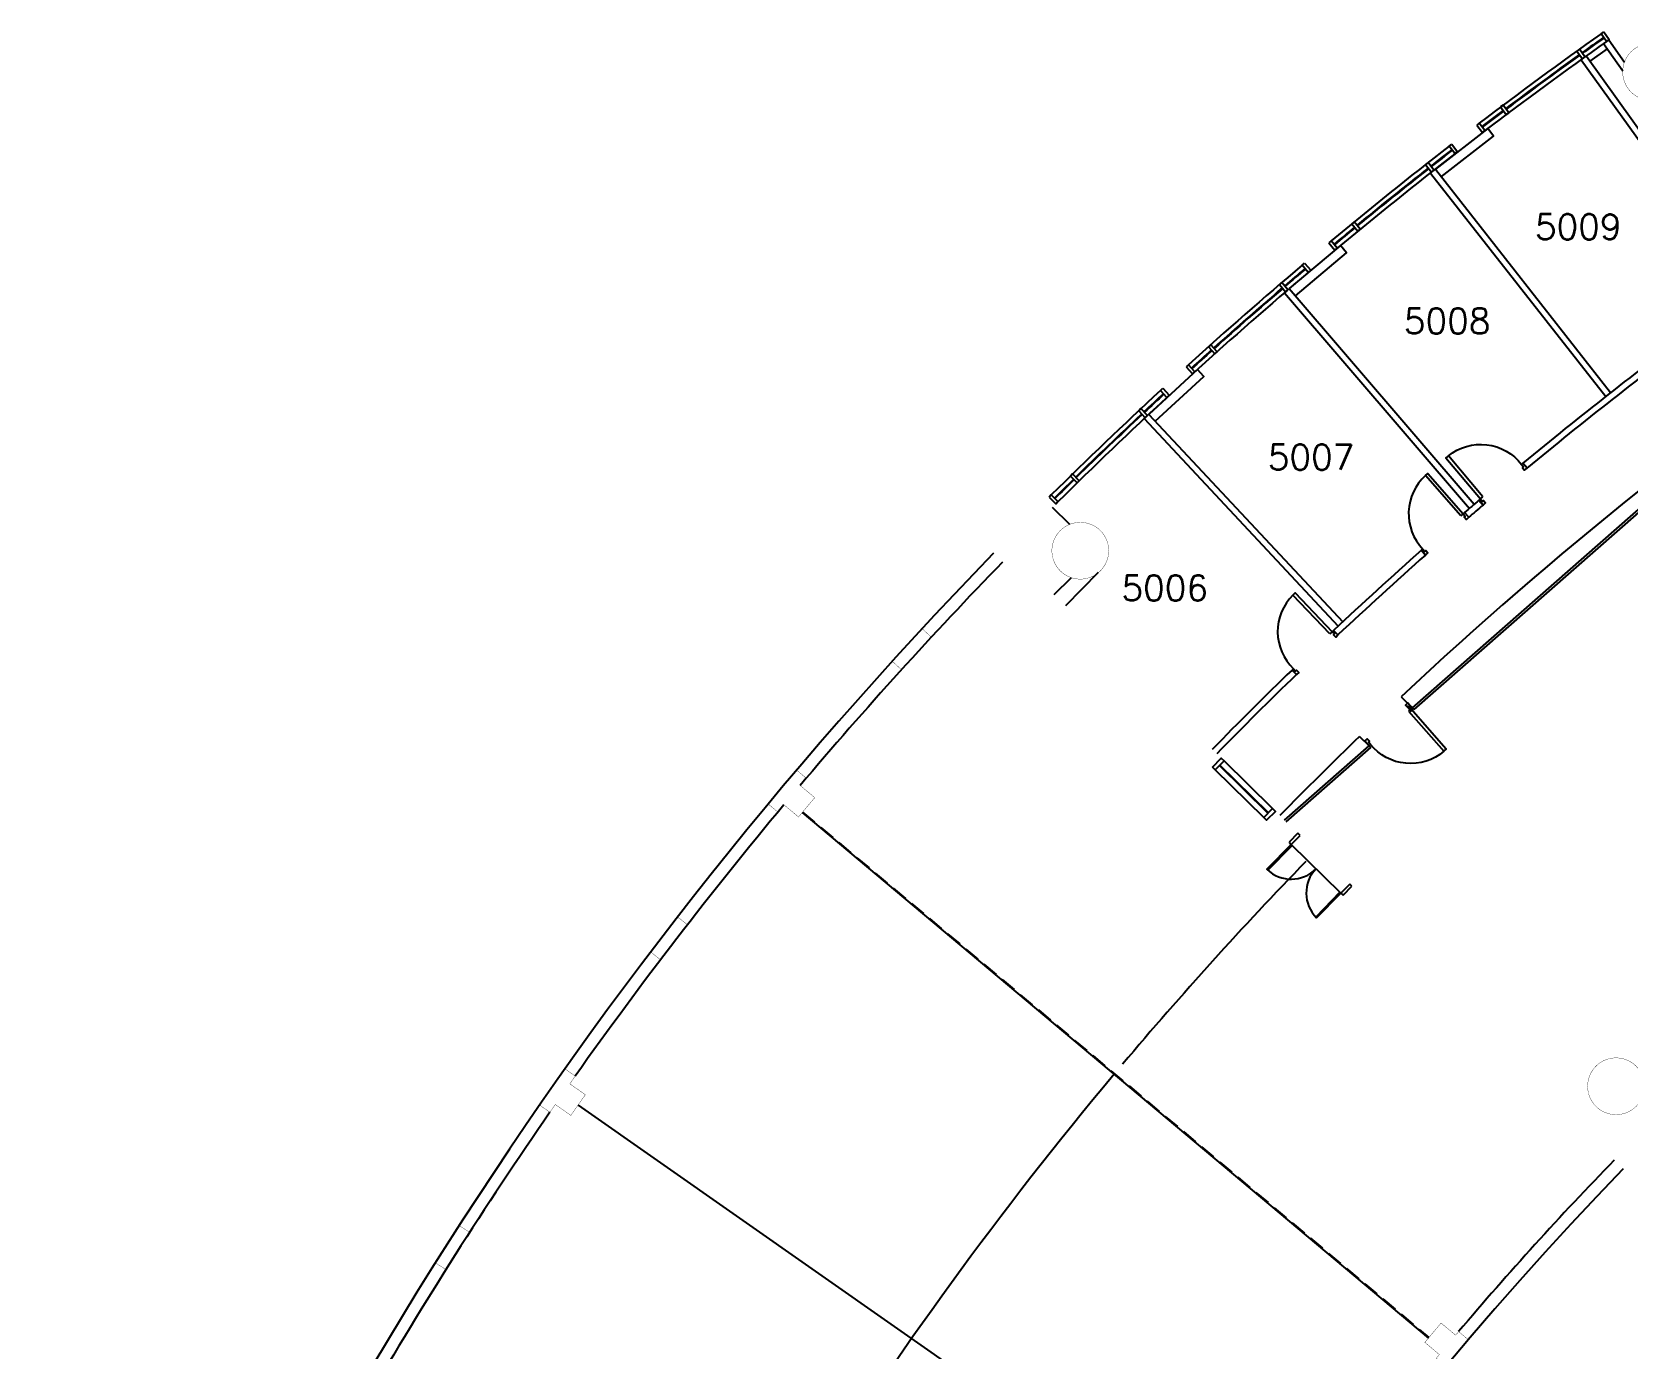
# Model space of a CAD drawing. Extents: x -68523 to 336700, y -113452 to 119396.
# Drawn here: x -64480 to -39214, y -53309 to -32455 of the extents above; entities that cross this region are included whole.
import ezdxf

# ---------------------------------------------------------------- set-up
doc = ezdxf.new("R2010")
doc.units = 0
doc.header["$LTSCALE"] = 1000
doc.header["$MEASUREMENT"] = 0
doc.linetypes.add('s4144a$0$HIDDEN', pattern=[0.375, 0.25, -0.125])
doc.layers.get('0').update_dxf_attribs({"linetype": 'CONTINUOUS'})
for name, color, linetype in [('s4144a$0$2060-base$0$base', 5, 'CONTINUOUS'), ('s4144a$0$2060-FITOUT$0$I-door', 2, 'CONTINUOUS'), ('s4144a$0$2060-FITOUT$0$INT-WALL', 2, 'CONTINUOUS'), ('s4144a$0$23', 7, 'CONTINUOUS'), ('s4144a$0$30', 7, 'CONTINUOUS'), ('s4144a$0$6', 7, 'CONTINUOUS'), ('s4144a$0$7', 7, 'CONTINUOUS'), ('s4144a$0$I-anno-leg', 2, 'CONTINUOUS'), ('s4144a$0$I-part-glzp', 1, 'CONTINUOUS'), ('s4144a$0$ROOM-NO', 4, 'CONTINUOUS')]:
    doc.layers.add(name, color=color, linetype=linetype)
doc.styles.add('s4144a$0$STANDARD', font='SIMPLEX')

# ---------------------------------------------------------------- blocks, each defined once
blk = doc.blocks.new('s4144a$0$2060-FITOUT$0$door 800')
for points in [[(0, -100), (30, -100), (30, -50), (50, -50), (50, 0), (0, 0)], [(910, -100), (880, -100), (880, -50), (860, -50), (860, 0), (910, 0)], [(80, -100), (80, -950), (30, -950), (30, -100)]]:
    blk.add_lwpolyline(points, close=True)
blk.add_arc((66, -135), 815, 270.9789, 2.4925)

msp = doc.modelspace()

# ---------------------------------------------------------------- linework, layer by layer
at = {"layer": 's4144a$0$2060-base$0$base', "color": 3}
for p, q in [((-39254, -32938.9), (-39503.5, -32585.5)), ((-39280.4, -33074.8), (-39585.2, -32643.1)), ((-48320.4, -39987), (-48045.3, -40256.3)), ((-48291.1, -41368.5), (-48016.3, -41099.9))]:
    msp.add_line(p, q, dxfattribs=at)
at = {"layer": 's4144a$0$2060-FITOUT$0$INT-WALL', "color": 3}
for p, q in [((-39857.8, -32838.4), (-37238.3, -36497.4)), ((-39939.1, -32896.6), (-37319.6, -36555.6)), ((-46864.8, -38582.8), (-43789.7, -41869)), ((-46791.8, -38514.5), (-43716.7, -41800.7)), ((-42615.1, -43163), (-37487.3, -38661.9)), ((-47589.6, -41021), (-48106.7, -41549)), ((-42792.5, -42989.1), (-42615.1, -43163)), ((-43451.4, -43616.7), (-43300.5, -43764.6)), ((-44641.9, -44942.1), (-43300.5, -43764.6))]:
    msp.add_line(p, q, dxfattribs=at)
at = {"layer": 's4144a$0$2060-FITOUT$0$INT-WALL', "color": 1}
for p, q in [((-42586.5, -43191.1), (-37460.9, -38691.9)), ((-42615.1, -43163), (-42586.5, -43191.1)), ((-44615.5, -44972.1), (-43271.9, -43792.7)), ((-43300.5, -43764.6), (-43271.9, -43792.7))]:
    msp.add_line(p, q, dxfattribs=at)
at = {"layer": 's4144a$0$2060-FITOUT$0$INT-WALL', "color": 3}
for points in [[(-39800.5, -32920.3), (-39526.9, -32724.5)], [(-42161.1, -34749.1), (-41328, -34107.2), (-41417.9, -33987.1), (-42251, -34629)], [(-42329.7, -34690.7), (-39553, -38232.1)], [(-42251, -34629), (-39474.3, -38170.4)], [(-44468.4, -36636.7), (-43659.6, -35955.1), (-43755.7, -35841.3), (-44564.6, -36522.9)], [(-44640.5, -36588), (-41711.8, -40005)], [(-44564.6, -36522.9), (-41635.9, -39939.9)], [(-46690.1, -38624.8), (-45915.4, -37912.7), (-46017.1, -37802.4), (-46791.8, -38514.5)], [(-41559.8, -39874.9), (-41494.9, -39951)], [(-41787.6, -40070.2), (-41722.3, -40145.9)], [(-42472.9, -40668.9), (-42406.6, -40743.7)], [(-43862.6, -41937.5), (-43794.1, -42010.3)], [(-44521.2, -42565.5), (-44451.7, -42637.4)]]:
    msp.add_lwpolyline(points, dxfattribs=at)
for points in [[(-38135.8, -37150.6, 0.0135408), (-40863.3, -39289.3, 0.0111969)], [(-38076.2, -37231, 0.0135408), (-40799.5, -39366.3, 0.0111969)], [(-41559.8, -39874.9, 0.0011718), (-41787.6, -40070.2)], [(-41494.9, -39951, 0.0011718), (-41722.3, -40145.9)], [(-42472.9, -40668.9, 0.0073502), (-43862.6, -41937.5)], [(-42406.6, -40743.7, 0.0073502), (-43794.1, -42010.3)], [(-44521.2, -42565.5, 0.0069634), (-45785.1, -43822.6)], [(-44451.7, -42637.4, 0.0069634), (-45713.6, -43892.5)]]:
    msp.add_lwpolyline(points, format="xyb", dxfattribs=at)
for start, end in [(124.069698, 133.192124), (134.029618, 135.667892)]:
    msp.add_arc((-181.1, -88378.1), 62256.7, start, end, dxfattribs=at)
at = {"layer": 's4144a$0$23', "color": 1, "linetype": 'Continuous'}
for p, q in [((-44968.1, -44900.7), (-45737, -44147.9)), ((-44901.9, -44834.5), (-45670.4, -44079.9)), ((-44894.9, -44827.4), (-45663.4, -44072.8)), ((-44828.7, -44761.2), (-45596.8, -44004.8))]:
    msp.add_line(p, q, dxfattribs=at)
at = {"layer": 's4144a$0$23', "color": 2, "linetype": 's4144a$0$HIDDEN'}
msp.add_line((-52273.8, -44817.2), (-42353.2, -53141.6), dxfattribs=at)
at = {"layer": 's4144a$0$23', "color": 1, "linetype": 'Continuous'}
for points in [[(-39583, -32454.8), (-39497.4, -32577.2), (-39538.4, -32605.9), (-39624, -32483.6)], [(-40010.1, -32758.4), (-39922.7, -32880.5), (-39882.2, -32851.2), (-39969.7, -32729.4)], [(-41217.7, -33644.5), (-41127.6, -33764.7), (-41087.8, -33734.6), (-41177.8, -33614.6)], [(-41596, -33930), (-41504.8, -34048.9), (-41465, -34018.6), (-41556.2, -33899.5)], [(-41992.2, -34234.8), (-41901.3, -34353.3), (-41941, -34383.8), (-42031.9, -34265.3)], [(-42405.6, -34556.7), (-42313, -34674.9), (-42273.8, -34643.9), (-42366.5, -34526)], [(-43573.4, -35494.7), (-43478.2, -35610.8), (-43439.7, -35579), (-43534.9, -35463)], [(-43938.9, -35796.4), (-43842.6, -35911.2), (-43804.2, -35879.2), (-43900.5, -35764.2)], [(-44321.4, -36118.2), (-44225.4, -36232.6), (-44263.8, -36264.8), (-44359.8, -36150.4)], [(-44720.4, -36457.8), (-44622.7, -36571.8), (-44584.9, -36539.2), (-44682.7, -36425.4)], [(-45846.2, -37445.8), (-45746, -37557.7), (-45708.9, -37524.2), (-45809.1, -37412.5)], [(-46198.2, -37763.2), (-46096.9, -37873.7), (-46060, -37840), (-46161.2, -37729.4)], [(-46566.3, -38101.4), (-46465.4, -38211.5), (-46502.3, -38245.3), (-46603.2, -38135.2)], [(-46950.1, -38458.1), (-46847.5, -38567.7), (-46811.1, -38533.5), (-46913.8, -38424)], [(-48031.7, -39494.2), (-47926.7, -39601.6), (-47891.1, -39566.6), (-47996.1, -39459.3)], [(-48369.5, -39826.7), (-48263.5, -39932.7), (-48228.1, -39897.4), (-48334, -39791.3)], [(-45781.3, -44104.6), (-45641.2, -43961.5), (-45596.8, -44004.8), (-45737, -44147.9)], [(-44968.1, -44900.7), (-44828.7, -44761.2), (-44784.8, -44805.1), (-44924.3, -44944.6)]]:
    msp.add_lwpolyline(points, close=True, dxfattribs=at)
for radius, start, end in [(68655, 125.250219, 127.249447), (68585, 125.250489, 125.604203), (68575, 125.250525, 125.604069), (68505, 125.250792, 127.249056), (68585, 125.645803, 126.854131), (68575, 125.645808, 126.854128), (68585, 126.895761, 127.24965), (68575, 126.895858, 127.24965), (68655, 127.750222, 129.749483), (68585, 127.750492, 128.104206), (68575, 127.750528, 128.104072), (68505, 127.750794, 129.749058), (68585, 128.145806, 129.354133), (68575, 128.145811, 129.354131), (68585, 129.395764, 129.749653), (68575, 129.395861, 129.749653), (68655, 130.250225, 132.249508), (68505, 130.250797, 132.249061), (68585, 130.250494, 130.604208), (68575, 130.250531, 130.604075), (68585, 130.645808, 131.854136), (68575, 130.645814, 131.854133), (68585, 131.895767, 132.249656), (68575, 131.895864, 132.249656), (68655, 132.750228, 134.749497), (68505, 132.7508, 134.749064), (68585, 132.750497, 133.104211), (68575, 132.750533, 133.104078), (68585, 133.145811, 134.354139), (68575, 133.145817, 134.354136), (68585, 134.395769, 134.749658), (68575, 134.395867, 134.749658)]:
    msp.add_arc((0.1, -88549.9), radius, start, end, dxfattribs=at)
at = {"layer": 's4144a$0$23', "color": 2, "linetype": 'Continuous'}
for centre, radius, start, end in [((0.1, -88549.9), 68655, 135.834111, 159.916739), ((0.1, -88549.9), 68455.9, 135.834111, 139.832556), ((0.1, -88549.9), 68455.9, 140.167381, 144.707147), ((40.2, -88578), 68505, 145.292694, 149.829044), ((0.1, -88549.9), 54705, 135.88696, 175.88672), ((0.1, -88549.9), 54905, 135.88601, 139.71295)]:
    msp.add_arc(centre, radius, start, end, dxfattribs=at)
at = {"layer": 's4144a$0$30', "color": 2, "linetype": 'Continuous'}
msp.add_line((-44428.8, -45152.1), (-44568.7, -45295), dxfattribs=at)
at = {"layer": 's4144a$0$6', "color": 5, "linetype": 'Continuous', "const_width": 5}
for points in [[(-38383.9, -33089.2, 1), (-39283.9, -33089.2, 1)], [(-47424.6, -40675.2, 1), (-48324.6, -40675.2, 1)], [(-38939.3, -49160.5, 1), (-39839.3, -49160.5, 1)]]:
    msp.add_lwpolyline(points, format="xyb", close=True, dxfattribs=at)
for points in [[(-50853.9, -42425.7), (-50706.8, -42560.5), (-50233.8, -42044.5), (-50381.1, -41909.5)], [(-52753.5, -44611), (-52817.6, -44687.4), (-52664.5, -44815.9), (-52568.1, -44701), (-52338.2, -44893.9), (-52081, -44587.4), (-52310.9, -44394.6), (-52214.4, -44279.6), (-52367.7, -44151.1), (-52432.1, -44228)], [(-54680.3, -47033.6), (-54522.3, -47154.9), (-54095.9, -46599.7), (-54254.2, -46478.2)], [(-56382.3, -49376), (-56439.5, -49457.7), (-56275.8, -49572.3), (-56189.7, -49449.5), (-55943.9, -49621.6), (-55714.4, -49293.9), (-55960.2, -49121.8), (-55874.1, -48998.9), (-56038, -48884.2), (-56095.5, -48966.4)], [(-58090.6, -51957.3), (-57922.5, -52064.4), (-57546.3, -51474.1), (-57714.5, -51366.9)], [(-42066.9, -53578.2), (-42083.1, -53596.8), (-42235.8, -53468.7), (-42187.7, -53411.3), (-42417.6, -53218.4), (-42160.4, -52911.9), (-41930.5, -53104.7), (-41882.2, -53047.4), (-41729.5, -53175.5), (-41745.4, -53195.2)]]:
    msp.add_lwpolyline(points, close=True, dxfattribs=at)
at = {"layer": 's4144a$0$7', "color": 15, "linetype": 'Continuous'}
for p, q in [((-52280.2, -44824.8), (-42359.6, -53149.2)), ((-55829.2, -49457.8), (-45220.8, -56885.9))]:
    msp.add_line(p, q, dxfattribs=at)
for start, end in [(135.886006, 139.906897), (140.101922, 155.661992)]:
    msp.add_arc((0.1, -88549.9), 61705, start, end, dxfattribs=at)
at = {"layer": 's4144a$0$I-anno-leg', "color": 8}
msp.add_line((-42626.2, -43227.8), (-42710.6, -43131.1), dxfattribs=at)
at = {"layer": 's4144a$0$I-part-glzp', "color": 1, "ltscale": 0.5}
for p, q in [((-44533.1, -45330.1), (-44393.1, -45187.1)), ((-44393.1, -45187.1), (-44428.8, -45152.1)), ((-44568.7, -45295), (-44533.1, -45330.1)), ((-43747.1, -46099.6), (-44533.1, -45330.1)), ((-43607.1, -45956.6), (-43747.1, -46099.6)), ((-43571.4, -45991.7), (-43607.1, -45956.6)), ((-43747.1, -46099.6), (-43711.4, -46134.7)), ((-43711.4, -46134.7), (-43571.4, -45991.7))]:
    msp.add_line(p, q, dxfattribs=at)
for points in [[(-44903.5, -45737), (-44518.8, -45344.1), (-44533.1, -45330.1), (-44917.8, -45723)], [(-44131.8, -46492.5), (-43747.1, -46099.6), (-43761.4, -46085.6), (-44146.1, -46478.5)]]:
    msp.add_lwpolyline(points, close=True, dxfattribs=at)
for centre, start, end in [((-44533.1, -45327.2), 225.81009, 315.39388), ((-43744.5, -46099.5), 135.81014, 225.39393)]:
    msp.add_arc(centre, 551.9, start, end, dxfattribs=at)

# ---------------------------------------------------------------- block references
at = {"layer": 's4144a$0$2060-FITOUT$0$I-door', "color": 3, "xscale": -1}
for p, rotation in [((-41495.2, -39951.2), 220.0581775567327), ((-42684.7, -43087.2), 41.45458221856355)]:
    msp.add_blockref('s4144a$0$2060-FITOUT$0$door 800', p, dxfattribs=dict(at, rotation=rotation))
at = {"layer": 's4144a$0$2060-FITOUT$0$I-door', "color": 3}
for p, rotation in [((-41721.5, -40145.2), 221.1411141808326), ((-43793.6, -42009.7), 223.6464109023276)]:
    msp.add_blockref('s4144a$0$2060-FITOUT$0$door 800', p, dxfattribs=dict(at, rotation=rotation))

# ---------------------------------------------------------------- texts
at = {"layer": 's4144a$0$ROOM-NO', "style": 's4144a$0$STANDARD'}
for s, p in [('5009', (-40673.3, -35742.5)), ('5008', (-42750, -37235.9)), ('5007', (-44905.3, -39392.1)), ('5006', (-47223.1, -41466.4))]:
    msp.add_text(s, height=400, dxfattribs=at).set_placement(p)

doc.saveas('drawing.dxf')
